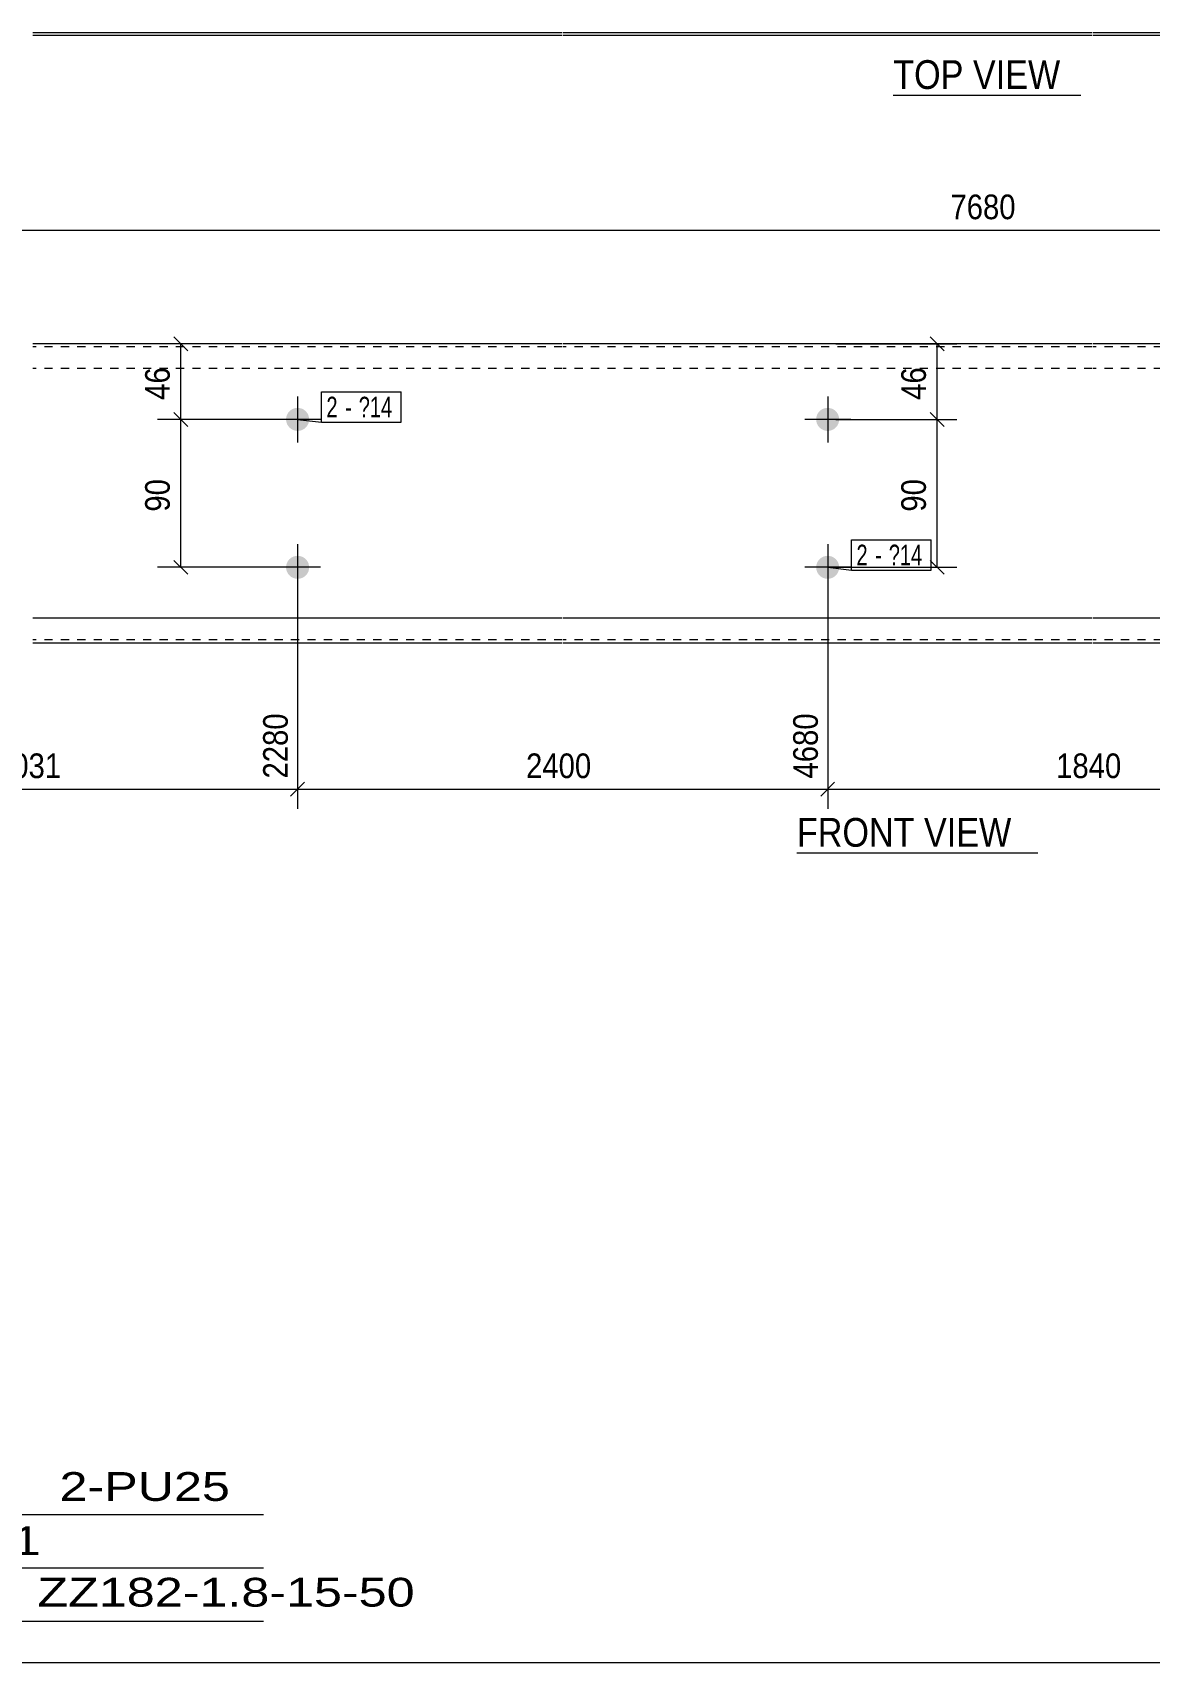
# Model space of a CAD drawing. Header units: millimetres. Extents: x 2 to 579, y 1 to 405.
# Drawn here: x 116.4 to 252.3, y 5 to 203.3 of the extents above; entities that cross this region are included whole.
import ezdxf

# ---------------------------------------------------------------- set-up
doc = ezdxf.new("R2010")
doc.units = ezdxf.units.MM
doc.linetypes.add('XKITLINE00', pattern=[0])
doc.linetypes.add('XKITLINE01', pattern=[4, 1, -1, 1, -1])
for name, color, linetype, lineweight in [('Bolt', 3, 'Continuous', 0), ('BoltMark', 7, 'Continuous', 0), ('Dimensions', 7, 'Continuous', 0), ('DrawingSheet', 5, 'Continuous', 0), ('OtherObjectType', 7, 'Continuous', 0), ('Part', 2, 'Continuous', 0)]:
    doc.layers.add(name, color=color, linetype=linetype, lineweight=lineweight)
doc.styles.add('ARIAL', font='ARIAL.TTF')
doc.styles.add('ARIAL_NARROW', font='ARIALN.TTF')

# ---------------------------------------------------------------- blocks, each defined once
blk = doc.blocks.new('*A2')
at = {"layer": 'Bolt'}
for points in [[(150.06, 156.2), (150.06, 156.17), (150.05, 156.13), (150.05, 156.1), (150.05, 156.06), (150.04, 156.03), (150.04, 156), (150.03, 155.96), (150.02, 155.93), (150.02, 155.9), (150.01, 155.86), (150, 155.83), (149.99, 155.8), (149.98, 155.76), (149.96, 155.73), (149.95, 155.7), (149.94, 155.67), (149.92, 155.64), (149.91, 155.61), (149.89, 155.58), (149.88, 155.55), (149.86, 155.52), (149.84, 155.49), (149.82, 155.46), (149.8, 155.43), (149.78, 155.4), (149.76, 155.37), (149.74, 155.35), (149.72, 155.32), (149.69, 155.3), (149.67, 155.27), (149.65, 155.25), (149.62, 155.22), (149.6, 155.2), (149.57, 155.18), (149.55, 155.15), (149.52, 155.13), (149.49, 155.11), (149.46, 155.09), (149.44, 155.07), (149.41, 155.05), (149.38, 155.03), (149.35, 155.02), (149.32, 155), (149.29, 154.99), (149.26, 154.97), (149.22, 154.96), (149.19, 154.94), (149.16, 154.93), (149.13, 154.92), (149.1, 154.91), (149.06, 154.9), (149.03, 154.89), (149, 154.88), (148.96, 154.87), (148.93, 154.86), (148.9, 154.86), (148.86, 154.85), (148.83, 154.85), (148.79, 154.84), (148.76, 154.84), (148.73, 154.84), (148.69, 154.84), (148.66, 154.84), (148.62, 154.84), (148.59, 154.84), (148.55, 154.84), (148.52, 154.84), (148.49, 154.85), (148.45, 154.85), (148.42, 154.86), (148.38, 154.86), (148.35, 154.87), (148.32, 154.88), (148.28, 154.89), (148.25, 154.9), (148.22, 154.91), (148.19, 154.92), (148.15, 154.93), (148.12, 154.94), (148.09, 154.96), (148.06, 154.97), (148.03, 154.99), (148, 155), (147.97, 155.02), (147.94, 155.03), (147.91, 155.05), (147.88, 155.07), (147.85, 155.09), (147.82, 155.11), (147.8, 155.13), (147.77, 155.15), (147.74, 155.18), (147.72, 155.2), (147.69, 155.22), (147.67, 155.25), (147.64, 155.27), (147.62, 155.3), (147.6, 155.32), (147.58, 155.35), (147.55, 155.37), (147.53, 155.4), (147.51, 155.43), (147.49, 155.46), (147.47, 155.49), (147.46, 155.52), (147.44, 155.55), (147.42, 155.58), (147.41, 155.61), (147.39, 155.64), (147.38, 155.67), (147.36, 155.7), (147.35, 155.73), (147.34, 155.76), (147.33, 155.8), (147.32, 155.83), (147.31, 155.86), (147.3, 155.9), (147.29, 155.93), (147.28, 155.96), (147.28, 156), (147.27, 156.03), (147.27, 156.06), (147.26, 156.1), (147.26, 156.13), (147.26, 156.17), (147.26, 156.2), (147.26, 156.24), (147.26, 156.27), (147.26, 156.3), (147.26, 156.34), (147.26, 156.37), (147.27, 156.41), (147.27, 156.44), (147.28, 156.48), (147.28, 156.51), (147.29, 156.54), (147.3, 156.58), (147.31, 156.61), (147.32, 156.64), (147.33, 156.67), (147.34, 156.71), (147.35, 156.74), (147.36, 156.77), (147.38, 156.8), (147.39, 156.83), (147.41, 156.87), (147.42, 156.9), (147.44, 156.93), (147.46, 156.96), (147.47, 156.98), (147.49, 157.01), (147.51, 157.04), (147.53, 157.07), (147.55, 157.1), (147.58, 157.12), (147.6, 157.15), (147.62, 157.18), (147.64, 157.2), (147.67, 157.23), (147.69, 157.25), (147.72, 157.27), (147.74, 157.3), (147.77, 157.32), (147.8, 157.34), (147.82, 157.36), (147.85, 157.38), (147.88, 157.4), (147.91, 157.42), (147.94, 157.44), (147.97, 157.45), (148, 157.47), (148.03, 157.49), (148.06, 157.5), (148.09, 157.52), (148.12, 157.53), (148.15, 157.54), (148.19, 157.55), (148.22, 157.57), (148.25, 157.58), (148.28, 157.59), (148.32, 157.59), (148.35, 157.6), (148.38, 157.61), (148.42, 157.62), (148.45, 157.62), (148.49, 157.63), (148.52, 157.63), (148.55, 157.63), (148.59, 157.63), (148.62, 157.64), (148.66, 157.64), (148.69, 157.64), (148.73, 157.63), (148.76, 157.63), (148.79, 157.63), (148.83, 157.63), (148.86, 157.62), (148.9, 157.62), (148.93, 157.61), (148.96, 157.6), (149, 157.59), (149.03, 157.59), (149.06, 157.58), (149.1, 157.57), (149.13, 157.55), (149.16, 157.54), (149.19, 157.53), (149.22, 157.52), (149.26, 157.5), (149.29, 157.49), (149.32, 157.47), (149.35, 157.45), (149.38, 157.44), (149.41, 157.42), (149.44, 157.4), (149.46, 157.38), (149.49, 157.36), (149.52, 157.34), (149.55, 157.32), (149.57, 157.3), (149.6, 157.27), (149.62, 157.25), (149.65, 157.23), (149.67, 157.2), (149.69, 157.18), (149.72, 157.15), (149.74, 157.12), (149.76, 157.1), (149.78, 157.07), (149.8, 157.04), (149.82, 157.01), (149.84, 156.98), (149.86, 156.96), (149.88, 156.93), (149.89, 156.9), (149.91, 156.87), (149.92, 156.83), (149.94, 156.8), (149.95, 156.77), (149.96, 156.74), (149.98, 156.71), (149.99, 156.67), (150, 156.64), (150.01, 156.61), (150.02, 156.58), (150.02, 156.54), (150.03, 156.51), (150.04, 156.48), (150.04, 156.44), (150.05, 156.41), (150.05, 156.37), (150.05, 156.34), (150.06, 156.3), (150.06, 156.27), (150.06, 156.24)], [(150.06, 138.2), (150.06, 138.17), (150.05, 138.13), (150.05, 138.1), (150.05, 138.06), (150.04, 138.03), (150.04, 138), (150.03, 137.96), (150.02, 137.93), (150.02, 137.9), (150.01, 137.86), (150, 137.83), (149.99, 137.8), (149.98, 137.76), (149.96, 137.73), (149.95, 137.7), (149.94, 137.67), (149.92, 137.64), (149.91, 137.61), (149.89, 137.58), (149.88, 137.55), (149.86, 137.52), (149.84, 137.49), (149.82, 137.46), (149.8, 137.43), (149.78, 137.4), (149.76, 137.37), (149.74, 137.35), (149.72, 137.32), (149.69, 137.3), (149.67, 137.27), (149.65, 137.25), (149.62, 137.22), (149.6, 137.2), (149.57, 137.18), (149.55, 137.15), (149.52, 137.13), (149.49, 137.11), (149.46, 137.09), (149.44, 137.07), (149.41, 137.05), (149.38, 137.03), (149.35, 137.02), (149.32, 137), (149.29, 136.99), (149.26, 136.97), (149.22, 136.96), (149.19, 136.94), (149.16, 136.93), (149.13, 136.92), (149.1, 136.91), (149.06, 136.9), (149.03, 136.89), (149, 136.88), (148.96, 136.87), (148.93, 136.86), (148.9, 136.86), (148.86, 136.85), (148.83, 136.85), (148.79, 136.84), (148.76, 136.84), (148.73, 136.84), (148.69, 136.84), (148.66, 136.84), (148.62, 136.84), (148.59, 136.84), (148.55, 136.84), (148.52, 136.84), (148.49, 136.85), (148.45, 136.85), (148.42, 136.86), (148.38, 136.86), (148.35, 136.87), (148.32, 136.88), (148.28, 136.89), (148.25, 136.9), (148.22, 136.91), (148.19, 136.92), (148.15, 136.93), (148.12, 136.94), (148.09, 136.96), (148.06, 136.97), (148.03, 136.99), (148, 137), (147.97, 137.02), (147.94, 137.03), (147.91, 137.05), (147.88, 137.07), (147.85, 137.09), (147.82, 137.11), (147.8, 137.13), (147.77, 137.15), (147.74, 137.18), (147.72, 137.2), (147.69, 137.22), (147.67, 137.25), (147.64, 137.27), (147.62, 137.3), (147.6, 137.32), (147.58, 137.35), (147.55, 137.37), (147.53, 137.4), (147.51, 137.43), (147.49, 137.46), (147.47, 137.49), (147.46, 137.52), (147.44, 137.55), (147.42, 137.58), (147.41, 137.61), (147.39, 137.64), (147.38, 137.67), (147.36, 137.7), (147.35, 137.73), (147.34, 137.76), (147.33, 137.8), (147.32, 137.83), (147.31, 137.86), (147.3, 137.9), (147.29, 137.93), (147.28, 137.96), (147.28, 138), (147.27, 138.03), (147.27, 138.06), (147.26, 138.1), (147.26, 138.13), (147.26, 138.17), (147.26, 138.2), (147.26, 138.24), (147.26, 138.27), (147.26, 138.3), (147.26, 138.34), (147.26, 138.37), (147.27, 138.41), (147.27, 138.44), (147.28, 138.48), (147.28, 138.51), (147.29, 138.54), (147.3, 138.58), (147.31, 138.61), (147.32, 138.64), (147.33, 138.67), (147.34, 138.71), (147.35, 138.74), (147.36, 138.77), (147.38, 138.8), (147.39, 138.83), (147.41, 138.87), (147.42, 138.9), (147.44, 138.93), (147.46, 138.96), (147.47, 138.98), (147.49, 139.01), (147.51, 139.04), (147.53, 139.07), (147.55, 139.1), (147.58, 139.12), (147.6, 139.15), (147.62, 139.18), (147.64, 139.2), (147.67, 139.23), (147.69, 139.25), (147.72, 139.27), (147.74, 139.3), (147.77, 139.32), (147.8, 139.34), (147.82, 139.36), (147.85, 139.38), (147.88, 139.4), (147.91, 139.42), (147.94, 139.44), (147.97, 139.45), (148, 139.47), (148.03, 139.49), (148.06, 139.5), (148.09, 139.52), (148.12, 139.53), (148.15, 139.54), (148.19, 139.55), (148.22, 139.57), (148.25, 139.58), (148.28, 139.59), (148.32, 139.59), (148.35, 139.6), (148.38, 139.61), (148.42, 139.62), (148.45, 139.62), (148.49, 139.63), (148.52, 139.63), (148.55, 139.63), (148.59, 139.63), (148.62, 139.64), (148.66, 139.64), (148.69, 139.64), (148.73, 139.63), (148.76, 139.63), (148.79, 139.63), (148.83, 139.63), (148.86, 139.62), (148.9, 139.62), (148.93, 139.61), (148.96, 139.6), (149, 139.59), (149.03, 139.59), (149.06, 139.58), (149.1, 139.57), (149.13, 139.55), (149.16, 139.54), (149.19, 139.53), (149.22, 139.52), (149.26, 139.5), (149.29, 139.49), (149.32, 139.47), (149.35, 139.45), (149.38, 139.44), (149.41, 139.42), (149.44, 139.4), (149.46, 139.38), (149.49, 139.36), (149.52, 139.34), (149.55, 139.32), (149.57, 139.3), (149.6, 139.27), (149.62, 139.25), (149.65, 139.23), (149.67, 139.2), (149.69, 139.18), (149.72, 139.15), (149.74, 139.12), (149.76, 139.1), (149.78, 139.07), (149.8, 139.04), (149.82, 139.01), (149.84, 138.98), (149.86, 138.96), (149.88, 138.93), (149.89, 138.9), (149.91, 138.87), (149.92, 138.83), (149.94, 138.8), (149.95, 138.77), (149.96, 138.74), (149.98, 138.71), (149.99, 138.67), (150, 138.64), (150.01, 138.61), (150.02, 138.58), (150.02, 138.54), (150.03, 138.51), (150.04, 138.48), (150.04, 138.44), (150.05, 138.41), (150.05, 138.37), (150.05, 138.34), (150.06, 138.3), (150.06, 138.27), (150.06, 138.24)]]:
    blk.add_hatch(color=3, dxfattribs=at).paths.add_polyline_path(points, flags=17)
at = {"layer": 'Bolt', "color": 3, "linetype": 'XKITLINE00', "lineweight": 0}
for p, q in [((148.66, 159.04), (148.66, 153.44)), ((151.46, 156.24), (145.86, 156.24)), ((148.66, 141.04), (148.66, 135.44)), ((151.46, 138.24), (145.86, 138.24))]:
    blk.add_line(p, q, dxfattribs=at)
blk = doc.blocks.new('*A3')
at = {"layer": 'Bolt'}
for points in [[(214.54, 156.2), (214.54, 156.17), (214.54, 156.13), (214.54, 156.1), (214.53, 156.06), (214.53, 156.03), (214.52, 156), (214.52, 155.96), (214.51, 155.93), (214.5, 155.9), (214.49, 155.86), (214.48, 155.83), (214.47, 155.8), (214.46, 155.76), (214.45, 155.73), (214.44, 155.7), (214.42, 155.67), (214.41, 155.64), (214.4, 155.61), (214.38, 155.58), (214.36, 155.55), (214.35, 155.52), (214.33, 155.49), (214.31, 155.46), (214.29, 155.43), (214.27, 155.4), (214.25, 155.37), (214.23, 155.35), (214.21, 155.32), (214.18, 155.3), (214.16, 155.27), (214.14, 155.25), (214.11, 155.22), (214.09, 155.2), (214.06, 155.18), (214.03, 155.15), (214.01, 155.13), (213.98, 155.11), (213.95, 155.09), (213.92, 155.07), (213.89, 155.05), (213.86, 155.03), (213.84, 155.02), (213.81, 155), (213.77, 154.99), (213.74, 154.97), (213.71, 154.96), (213.68, 154.94), (213.65, 154.93), (213.62, 154.92), (213.58, 154.91), (213.55, 154.9), (213.52, 154.89), (213.49, 154.88), (213.45, 154.87), (213.42, 154.86), (213.38, 154.86), (213.35, 154.85), (213.32, 154.85), (213.28, 154.84), (213.25, 154.84), (213.21, 154.84), (213.18, 154.84), (213.15, 154.84), (213.11, 154.84), (213.08, 154.84), (213.04, 154.84), (213.01, 154.84), (212.97, 154.85), (212.94, 154.85), (212.91, 154.86), (212.87, 154.86), (212.84, 154.87), (212.8, 154.88), (212.77, 154.89), (212.74, 154.9), (212.71, 154.91), (212.67, 154.92), (212.64, 154.93), (212.61, 154.94), (212.58, 154.96), (212.55, 154.97), (212.52, 154.99), (212.49, 155), (212.46, 155.02), (212.43, 155.03), (212.4, 155.05), (212.37, 155.07), (212.34, 155.09), (212.31, 155.11), (212.28, 155.13), (212.26, 155.15), (212.23, 155.18), (212.2, 155.2), (212.18, 155.22), (212.16, 155.25), (212.13, 155.27), (212.11, 155.3), (212.08, 155.32), (212.06, 155.35), (212.04, 155.37), (212.02, 155.4), (212, 155.43), (211.98, 155.46), (211.96, 155.49), (211.94, 155.52), (211.93, 155.55), (211.91, 155.58), (211.89, 155.61), (211.88, 155.64), (211.87, 155.67), (211.85, 155.7), (211.84, 155.73), (211.83, 155.76), (211.82, 155.8), (211.81, 155.83), (211.8, 155.86), (211.79, 155.9), (211.78, 155.93), (211.77, 155.96), (211.77, 156), (211.76, 156.03), (211.76, 156.06), (211.75, 156.1), (211.75, 156.13), (211.75, 156.17), (211.75, 156.2), (211.75, 156.24), (211.75, 156.27), (211.75, 156.3), (211.75, 156.34), (211.75, 156.37), (211.76, 156.41), (211.76, 156.44), (211.77, 156.48), (211.77, 156.51), (211.78, 156.54), (211.79, 156.58), (211.8, 156.61), (211.81, 156.64), (211.82, 156.67), (211.83, 156.71), (211.84, 156.74), (211.85, 156.77), (211.87, 156.8), (211.88, 156.83), (211.89, 156.87), (211.91, 156.9), (211.93, 156.93), (211.94, 156.96), (211.96, 156.98), (211.98, 157.01), (212, 157.04), (212.02, 157.07), (212.04, 157.1), (212.06, 157.12), (212.08, 157.15), (212.11, 157.18), (212.13, 157.2), (212.16, 157.23), (212.18, 157.25), (212.2, 157.27), (212.23, 157.3), (212.26, 157.32), (212.28, 157.34), (212.31, 157.36), (212.34, 157.38), (212.37, 157.4), (212.4, 157.42), (212.43, 157.44), (212.46, 157.45), (212.49, 157.47), (212.52, 157.49), (212.55, 157.5), (212.58, 157.52), (212.61, 157.53), (212.64, 157.54), (212.67, 157.55), (212.71, 157.57), (212.74, 157.58), (212.77, 157.59), (212.8, 157.59), (212.84, 157.6), (212.87, 157.61), (212.91, 157.62), (212.94, 157.62), (212.97, 157.63), (213.01, 157.63), (213.04, 157.63), (213.08, 157.63), (213.11, 157.64), (213.15, 157.64), (213.18, 157.64), (213.21, 157.63), (213.25, 157.63), (213.28, 157.63), (213.32, 157.63), (213.35, 157.62), (213.38, 157.62), (213.42, 157.61), (213.45, 157.6), (213.49, 157.59), (213.52, 157.59), (213.55, 157.58), (213.58, 157.57), (213.62, 157.55), (213.65, 157.54), (213.68, 157.53), (213.71, 157.52), (213.74, 157.5), (213.77, 157.49), (213.81, 157.47), (213.84, 157.45), (213.86, 157.44), (213.89, 157.42), (213.92, 157.4), (213.95, 157.38), (213.98, 157.36), (214.01, 157.34), (214.03, 157.32), (214.06, 157.3), (214.09, 157.27), (214.11, 157.25), (214.14, 157.23), (214.16, 157.2), (214.18, 157.18), (214.21, 157.15), (214.23, 157.12), (214.25, 157.1), (214.27, 157.07), (214.29, 157.04), (214.31, 157.01), (214.33, 156.98), (214.35, 156.96), (214.36, 156.93), (214.38, 156.9), (214.4, 156.87), (214.41, 156.83), (214.42, 156.8), (214.44, 156.77), (214.45, 156.74), (214.46, 156.71), (214.47, 156.67), (214.48, 156.64), (214.49, 156.61), (214.5, 156.58), (214.51, 156.54), (214.52, 156.51), (214.52, 156.48), (214.53, 156.44), (214.53, 156.41), (214.54, 156.37), (214.54, 156.34), (214.54, 156.3), (214.54, 156.27), (214.55, 156.24)], [(214.54, 138.2), (214.54, 138.17), (214.54, 138.13), (214.54, 138.1), (214.53, 138.06), (214.53, 138.03), (214.52, 138), (214.52, 137.96), (214.51, 137.93), (214.5, 137.9), (214.49, 137.86), (214.48, 137.83), (214.47, 137.8), (214.46, 137.76), (214.45, 137.73), (214.44, 137.7), (214.42, 137.67), (214.41, 137.64), (214.4, 137.61), (214.38, 137.58), (214.36, 137.55), (214.35, 137.52), (214.33, 137.49), (214.31, 137.46), (214.29, 137.43), (214.27, 137.4), (214.25, 137.37), (214.23, 137.35), (214.21, 137.32), (214.18, 137.3), (214.16, 137.27), (214.14, 137.25), (214.11, 137.22), (214.09, 137.2), (214.06, 137.18), (214.03, 137.15), (214.01, 137.13), (213.98, 137.11), (213.95, 137.09), (213.92, 137.07), (213.89, 137.05), (213.86, 137.03), (213.84, 137.02), (213.81, 137), (213.77, 136.99), (213.74, 136.97), (213.71, 136.96), (213.68, 136.94), (213.65, 136.93), (213.62, 136.92), (213.58, 136.91), (213.55, 136.9), (213.52, 136.89), (213.49, 136.88), (213.45, 136.87), (213.42, 136.86), (213.38, 136.86), (213.35, 136.85), (213.32, 136.85), (213.28, 136.84), (213.25, 136.84), (213.21, 136.84), (213.18, 136.84), (213.15, 136.84), (213.11, 136.84), (213.08, 136.84), (213.04, 136.84), (213.01, 136.84), (212.97, 136.85), (212.94, 136.85), (212.91, 136.86), (212.87, 136.86), (212.84, 136.87), (212.8, 136.88), (212.77, 136.89), (212.74, 136.9), (212.71, 136.91), (212.67, 136.92), (212.64, 136.93), (212.61, 136.94), (212.58, 136.96), (212.55, 136.97), (212.52, 136.99), (212.49, 137), (212.46, 137.02), (212.43, 137.03), (212.4, 137.05), (212.37, 137.07), (212.34, 137.09), (212.31, 137.11), (212.28, 137.13), (212.26, 137.15), (212.23, 137.18), (212.2, 137.2), (212.18, 137.22), (212.16, 137.25), (212.13, 137.27), (212.11, 137.3), (212.08, 137.32), (212.06, 137.35), (212.04, 137.37), (212.02, 137.4), (212, 137.43), (211.98, 137.46), (211.96, 137.49), (211.94, 137.52), (211.93, 137.55), (211.91, 137.58), (211.89, 137.61), (211.88, 137.64), (211.87, 137.67), (211.85, 137.7), (211.84, 137.73), (211.83, 137.76), (211.82, 137.8), (211.81, 137.83), (211.8, 137.86), (211.79, 137.9), (211.78, 137.93), (211.77, 137.96), (211.77, 138), (211.76, 138.03), (211.76, 138.06), (211.75, 138.1), (211.75, 138.13), (211.75, 138.17), (211.75, 138.2), (211.75, 138.24), (211.75, 138.27), (211.75, 138.3), (211.75, 138.34), (211.75, 138.37), (211.76, 138.41), (211.76, 138.44), (211.77, 138.48), (211.77, 138.51), (211.78, 138.54), (211.79, 138.58), (211.8, 138.61), (211.81, 138.64), (211.82, 138.67), (211.83, 138.71), (211.84, 138.74), (211.85, 138.77), (211.87, 138.8), (211.88, 138.83), (211.89, 138.87), (211.91, 138.9), (211.93, 138.93), (211.94, 138.96), (211.96, 138.98), (211.98, 139.01), (212, 139.04), (212.02, 139.07), (212.04, 139.1), (212.06, 139.12), (212.08, 139.15), (212.11, 139.18), (212.13, 139.2), (212.16, 139.23), (212.18, 139.25), (212.2, 139.27), (212.23, 139.3), (212.26, 139.32), (212.28, 139.34), (212.31, 139.36), (212.34, 139.38), (212.37, 139.4), (212.4, 139.42), (212.43, 139.44), (212.46, 139.45), (212.49, 139.47), (212.52, 139.49), (212.55, 139.5), (212.58, 139.52), (212.61, 139.53), (212.64, 139.54), (212.67, 139.55), (212.71, 139.57), (212.74, 139.58), (212.77, 139.59), (212.8, 139.59), (212.84, 139.6), (212.87, 139.61), (212.91, 139.62), (212.94, 139.62), (212.97, 139.63), (213.01, 139.63), (213.04, 139.63), (213.08, 139.63), (213.11, 139.64), (213.15, 139.64), (213.18, 139.64), (213.21, 139.63), (213.25, 139.63), (213.28, 139.63), (213.32, 139.63), (213.35, 139.62), (213.38, 139.62), (213.42, 139.61), (213.45, 139.6), (213.49, 139.59), (213.52, 139.59), (213.55, 139.58), (213.58, 139.57), (213.62, 139.55), (213.65, 139.54), (213.68, 139.53), (213.71, 139.52), (213.74, 139.5), (213.77, 139.49), (213.81, 139.47), (213.84, 139.45), (213.86, 139.44), (213.89, 139.42), (213.92, 139.4), (213.95, 139.38), (213.98, 139.36), (214.01, 139.34), (214.03, 139.32), (214.06, 139.3), (214.09, 139.27), (214.11, 139.25), (214.14, 139.23), (214.16, 139.2), (214.18, 139.18), (214.21, 139.15), (214.23, 139.12), (214.25, 139.1), (214.27, 139.07), (214.29, 139.04), (214.31, 139.01), (214.33, 138.98), (214.35, 138.96), (214.36, 138.93), (214.38, 138.9), (214.4, 138.87), (214.41, 138.83), (214.42, 138.8), (214.44, 138.77), (214.45, 138.74), (214.46, 138.71), (214.47, 138.67), (214.48, 138.64), (214.49, 138.61), (214.5, 138.58), (214.51, 138.54), (214.52, 138.51), (214.52, 138.48), (214.53, 138.44), (214.53, 138.41), (214.54, 138.37), (214.54, 138.34), (214.54, 138.3), (214.54, 138.27), (214.55, 138.24)]]:
    blk.add_hatch(color=3, dxfattribs=at).paths.add_polyline_path(points, flags=17)
at = {"layer": 'Bolt', "color": 3, "linetype": 'XKITLINE00', "lineweight": 0}
for p, q in [((213.15, 159.04), (213.15, 153.44)), ((215.95, 156.24), (210.35, 156.24)), ((213.15, 141.04), (213.15, 135.44)), ((215.95, 138.24), (210.35, 138.24))]:
    blk.add_line(p, q, dxfattribs=at)
blk = doc.blocks.new('*A6')
at = {"layer": 'Part', "color": 2, "linetype": 'XKITLINE00', "lineweight": 0}
for p, q in [((180.85, 165.44), (116.46, 165.44)), ((245.34, 165.44), (180.95, 165.44)), ((309.83, 165.44), (245.44, 165.44)), ((180.85, 132.04), (116.46, 132.04)), ((245.34, 132.04), (180.95, 132.04)), ((309.83, 132.04), (245.44, 132.04)), ((116.46, 129.04), (180.85, 129.04)), ((180.95, 129.04), (245.34, 129.04)), ((245.44, 129.04), (309.83, 129.04))]:
    blk.add_line(p, q, dxfattribs=at)
at = {"layer": 'Part', "color": 7, "linetype": 'XKITLINE01', "lineweight": 0}
for p, q in [((180.85, 165.08), (116.46, 165.08)), ((245.34, 165.08), (180.95, 165.08)), ((309.83, 165.08), (245.44, 165.08)), ((180.85, 162.44), (116.46, 162.44)), ((245.34, 162.44), (180.95, 162.44)), ((309.83, 162.44), (245.44, 162.44)), ((180.85, 129.4), (116.46, 129.4)), ((245.34, 129.4), (180.95, 129.4)), ((309.83, 129.4), (245.44, 129.4))]:
    blk.add_line(p, q, dxfattribs=at)
blk = doc.blocks.new('*A12')
at = {"layer": 'Part', "color": 2, "linetype": 'XKITLINE00', "lineweight": 0}
for p, q in [((116.46, 203.3), (180.85, 203.3)), ((180.85, 202.94), (116.46, 202.94)), ((180.95, 203.3), (245.34, 203.3)), ((245.34, 202.94), (180.95, 202.94)), ((245.44, 203.3), (309.83, 203.3)), ((309.83, 202.94), (245.44, 202.94))]:
    blk.add_line(p, q, dxfattribs=at)
blk = doc.blocks.new('*A13')
at = {"layer": 'DrawingSheet', "color": 5, "linetype": 'XKITLINE00', "lineweight": 0}
blk.add_line((5, 5), (579, 5), dxfattribs=at)
blk = doc.blocks.new('*A17')
at = {"layer": 'OtherObjectType', "color": 6, "linetype": 'XKITLINE00', "lineweight": 0}
for p, q in [((94.5, 23), (144.5, 23)), ((94.5, 16.5), (144.5, 16.5)), ((94.5, 10), (144.5, 10))]:
    blk.add_line(p, q, dxfattribs=at)
at = {"layer": 'OtherObjectType', "color": 6, "style": 'ARIAL_NARROW'}
for s, width, p in [('MARK:', 1.275, (95.27, 24.58)), ('2-PU25', 1.525501, (119.69, 24.65)), ('QTY:', 1.275, (94.5, 18.19)), ('1', 1.525501, (113.99, 18.05)), ('DESC.:', 1.275, (94.29, 11.63)), ('ZZ182-1.8-15-50', 1.525501, (117, 11.79))]:
    blk.add_text(s, height=3.5, dxfattribs=dict(at, width=width)).set_placement(p)
blk = doc.blocks.new('*A25')
at = {"layer": 'Dimensions', "color": 7, "linetype": 'XKITLINE00', "lineweight": 0}
for p, q in [((133.6, 157.08), (135.3, 155.39)), ((147.66, 156.24), (131.6, 156.24)), ((134.45, 138.24), (134.45, 156.24)), ((133.6, 139.08), (135.3, 137.39)), ((147.66, 138.24), (131.6, 138.24))]:
    blk.add_line(p, q, dxfattribs=at)
at = {"layer": 'Dimensions', "color": 3}
for p in [(134.45, 156.24), (134.45, 138.24)]:
    blk.add_point(p, dxfattribs=at)
at = {"layer": 'Dimensions', "color": 3, "style": 'ARIAL', "width": 0.85}
blk.add_text('90', height=3, rotation=90.0002, dxfattribs=at).set_placement((133.1, 145.01))
blk = doc.blocks.new('*A26')
at = {"layer": 'Dimensions', "color": 7, "linetype": 'XKITLINE00', "lineweight": 0}
for p, q in [((147.66, 165.44), (131.6, 165.44)), ((133.6, 166.28), (135.3, 164.59)), ((134.45, 156.24), (134.45, 165.44)), ((133.6, 157.08), (135.3, 155.39)), ((147.66, 156.24), (131.6, 156.24))]:
    blk.add_line(p, q, dxfattribs=at)
at = {"layer": 'Dimensions', "color": 3}
for p in [(134.45, 165.44), (134.45, 156.24)]:
    blk.add_point(p, dxfattribs=at)
at = {"layer": 'Dimensions', "color": 3, "style": 'ARIAL', "width": 0.85}
blk.add_text('46', height=3, rotation=90.0002, dxfattribs=at).set_placement((133.1, 158.61))
blk = doc.blocks.new('*A27')
at = {"layer": 'Dimensions', "color": 7, "linetype": 'XKITLINE00', "lineweight": 0}
for p, q in [((225.6, 157.08), (227.3, 155.39)), ((214.15, 156.24), (228.85, 156.24)), ((226.45, 138.24), (226.45, 156.24)), ((225.6, 139.08), (227.3, 137.39)), ((214.15, 138.24), (228.85, 138.24))]:
    blk.add_line(p, q, dxfattribs=at)
at = {"layer": 'Dimensions', "color": 3}
for p in [(226.45, 156.24), (226.45, 138.24)]:
    blk.add_point(p, dxfattribs=at)
at = {"layer": 'Dimensions', "color": 3, "style": 'ARIAL', "width": 0.85}
blk.add_text('90', height=3, rotation=90.0002, dxfattribs=at).set_placement((225.1, 145.01))
blk = doc.blocks.new('*A28')
at = {"layer": 'Dimensions', "color": 7, "linetype": 'XKITLINE00', "lineweight": 0}
for p, q in [((214.15, 165.44), (228.85, 165.44)), ((225.6, 166.28), (227.3, 164.59)), ((226.45, 156.24), (226.45, 165.44)), ((225.6, 157.08), (227.3, 155.39)), ((214.15, 156.24), (228.85, 156.24))]:
    blk.add_line(p, q, dxfattribs=at)
at = {"layer": 'Dimensions', "color": 3}
for p in [(226.45, 165.44), (226.45, 156.24)]:
    blk.add_point(p, dxfattribs=at)
at = {"layer": 'Dimensions', "color": 3, "style": 'ARIAL', "width": 0.85}
blk.add_text('46', height=3, rotation=90.0002, dxfattribs=at).set_placement((225.1, 158.61))
blk = doc.blocks.new('*A29')
at = {"layer": 'Dimensions', "color": 7, "linetype": 'XKITLINE00', "lineweight": 0}
blk.add_line((34.45, 179.24), (430.61, 179.24), dxfattribs=at)
at = {"layer": 'Dimensions', "color": 3, "style": 'ARIAL', "width": 0.85}
blk.add_text('7680', height=3, dxfattribs=at).set_placement((228.08, 180.59))
blk = doc.blocks.new('*A32')
at = {"layer": 'Dimensions', "color": 7, "linetype": 'XKITLINE00', "lineweight": 0}
for p, q in [((84.17, 137.24), (84.17, 108.84)), ((148.66, 137.24), (148.66, 108.84)), ((85.02, 112.08), (83.32, 110.39)), ((84.17, 111.24), (148.66, 111.24)), ((149.51, 112.08), (147.81, 110.39))]:
    blk.add_line(p, q, dxfattribs=at)
at = {"layer": 'Dimensions', "color": 3}
for p in [(84.17, 111.24), (148.66, 111.24)]:
    blk.add_point(p, dxfattribs=at)
at = {"layer": 'Dimensions', "color": 3, "style": 'ARIAL', "width": 0.85}
blk.add_text('2280', height=3, rotation=90.0002, dxfattribs=at).set_placement((147.46, 112.54))
blk.add_text('2031', height=3, dxfattribs=at).set_placement((111.96, 112.59))
blk = doc.blocks.new('*A33')
at = {"layer": 'Dimensions', "color": 7, "linetype": 'XKITLINE00', "lineweight": 0}
for p, q in [((148.66, 137.24), (148.66, 108.84)), ((213.15, 137.24), (213.15, 108.84)), ((149.51, 112.08), (147.81, 110.39)), ((148.66, 111.24), (213.15, 111.24)), ((213.99, 112.08), (212.3, 110.39))]:
    blk.add_line(p, q, dxfattribs=at)
at = {"layer": 'Dimensions', "color": 3}
for p in [(148.66, 111.24), (213.15, 111.24)]:
    blk.add_point(p, dxfattribs=at)
at = {"layer": 'Dimensions', "color": 3, "style": 'ARIAL', "width": 0.85}
blk.add_text('4680', height=3, rotation=90.0002, dxfattribs=at).set_placement((211.95, 112.54))
blk.add_text('2400', height=3, dxfattribs=at).set_placement((176.45, 112.59))
blk = doc.blocks.new('*A34')
at = {"layer": 'Dimensions', "color": 7, "linetype": 'XKITLINE00', "lineweight": 0}
for p, q in [((213.15, 137.24), (213.15, 108.84)), ((277.63, 137.24), (277.63, 108.84)), ((213.99, 112.08), (212.3, 110.39)), ((213.15, 111.24), (277.63, 111.24)), ((278.48, 112.08), (276.78, 110.39))]:
    blk.add_line(p, q, dxfattribs=at)
at = {"layer": 'Dimensions', "color": 3}
for p in [(213.15, 111.24), (277.63, 111.24)]:
    blk.add_point(p, dxfattribs=at)
at = {"layer": 'Dimensions', "color": 3, "style": 'ARIAL', "width": 0.85}
blk.add_text('6520', height=3, rotation=90.0002, dxfattribs=at).set_placement((276.43, 112.54))
blk.add_text('1840', height=3, dxfattribs=at).set_placement((240.94, 112.59))
blk = doc.blocks.new('*A40')
at = {"layer": 'BoltMark', "color": 7, "linetype": 'XKITLINE00', "lineweight": 0}
for p, q in [((216.05, 141.59), (225.74, 141.59)), ((216.05, 137.89), (216.05, 141.59)), ((225.74, 137.89), (225.74, 141.59)), ((213.15, 138.24), (216.05, 137.89)), ((216.05, 137.89), (225.74, 137.89))]:
    blk.add_line(p, q, dxfattribs=at)
at = {"layer": 'BoltMark', "color": 3, "style": 'ARIAL_NARROW', "width": 0.85}
for s, p in [('2', (216.65, 138.49)), ('?14', (220.58, 138.49)), ('-', (218.92, 138.49))]:
    blk.add_text(s, height=2.5, dxfattribs=at).set_placement(p)
blk = doc.blocks.new('*A41')
at = {"layer": 'BoltMark', "color": 7, "linetype": 'XKITLINE00', "lineweight": 0}
for p, q in [((151.56, 159.59), (161.25, 159.59)), ((151.56, 155.89), (151.56, 159.59)), ((161.25, 155.89), (161.25, 159.59)), ((148.66, 156.24), (151.56, 155.89)), ((151.56, 155.89), (161.25, 155.89))]:
    blk.add_line(p, q, dxfattribs=at)
at = {"layer": 'BoltMark', "color": 3, "style": 'ARIAL_NARROW', "width": 0.85}
for s, p in [('2', (152.16, 156.49)), ('?14', (156.09, 156.49)), ('-', (154.43, 156.49))]:
    blk.add_text(s, height=2.5, dxfattribs=at).set_placement(p)
blk = doc.blocks.new('*A44')
at = {"layer": 'OtherObjectType', "color": 7, "linetype": 'XKITLINE00', "lineweight": 0}
blk.add_line((209.4, 103.49), (238.7, 103.49), dxfattribs=at)
at = {"layer": 'OtherObjectType', "color": 7, "style": 'ARIAL', "width": 0.85}
blk.add_text('FRONT VIEW', height=3.5, dxfattribs=at).set_placement((209.4, 104.24))
blk = doc.blocks.new('*A46')
at = {"layer": 'OtherObjectType', "color": 7, "linetype": 'XKITLINE00', "lineweight": 0}
blk.add_line((221.12, 195.69), (243.94, 195.69), dxfattribs=at)
at = {"layer": 'OtherObjectType', "color": 7, "style": 'ARIAL', "width": 0.85}
blk.add_text('TOP VIEW', height=3.5, dxfattribs=at).set_placement((221.12, 196.44))

msp = doc.modelspace()

# ---------------------------------------------------------------- block references
at = {"lineweight": 0}
for name in ['*A13', '*A46', '*A29', '*A26', '*A28', '*A2', '*A41', '*A3', '*A25', '*A27', '*A40', '*A32', '*A33', '*A34', '*A44', '*A17']:
    msp.add_blockref(name, (0, 0), dxfattribs=at)
at = {"layer": 'Part', "lineweight": 0}
for name in ['*A12', '*A6']:
    msp.add_blockref(name, (0, 0), dxfattribs=at)

doc.saveas('drawing.dxf')
